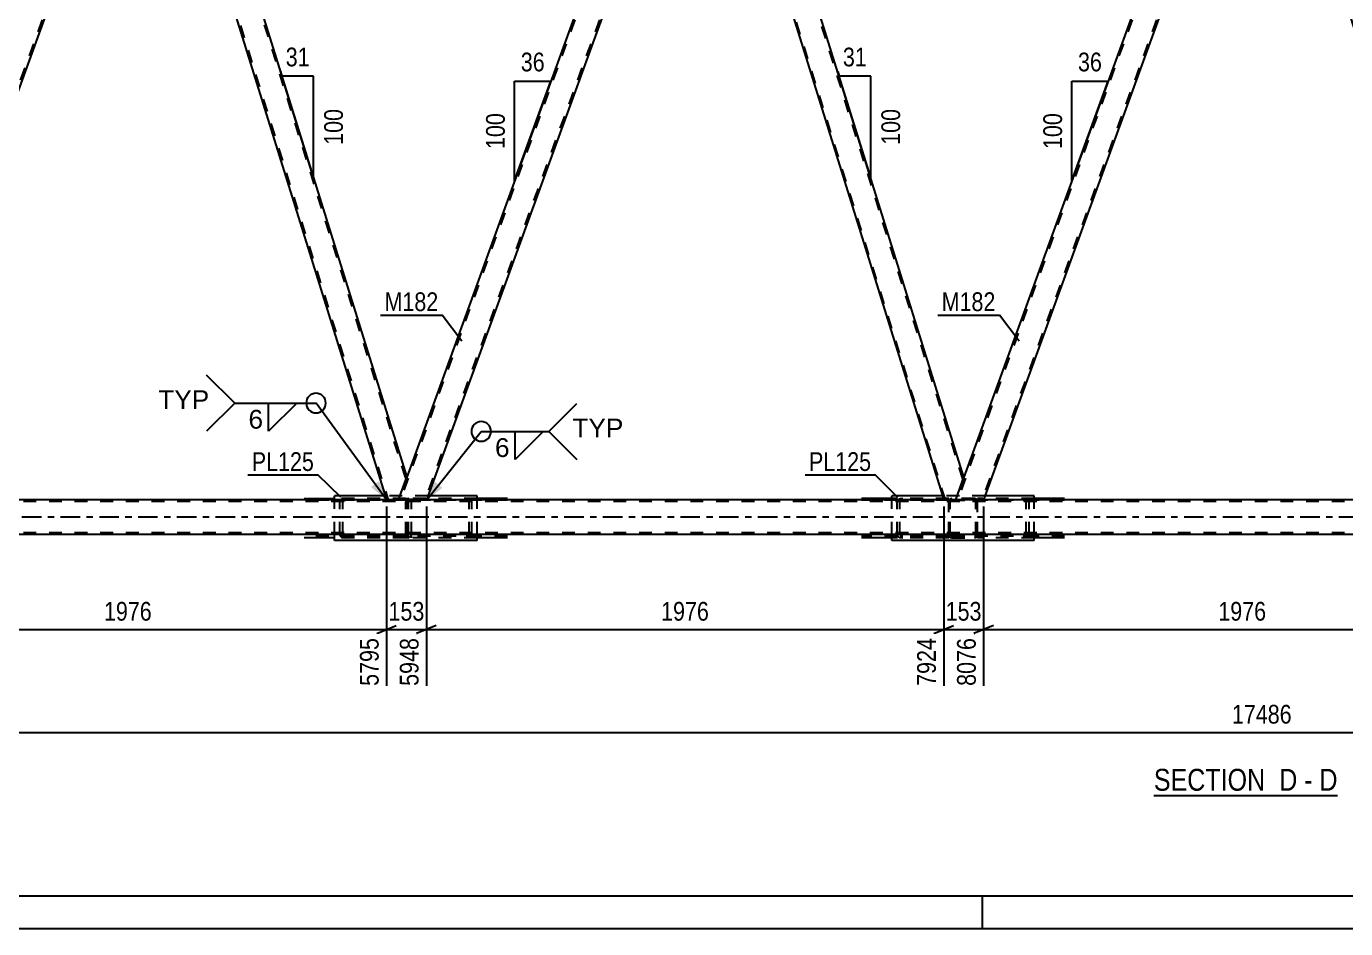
# Model space of a CAD drawing. Header units: millimetres. Extents: x -787 to 402, y -866 to -25.
# Drawn here: x -583.9 to -382.3, y -866.1 to -728.4 of the extents above; entities that cross this region are included whole.
import ezdxf

# ---------------------------------------------------------------- set-up
doc = ezdxf.new("R2010")
doc.units = ezdxf.units.MM
doc.linetypes.add('DXK_LINE_DOT2', pattern=[3.9198, 1.9599, -1.9599])
doc.linetypes.add('DXK_LINE_DOT3', pattern=[5.9187, 2.979, -0.9799, 0.9799, -0.9799])
doc.styles.add('Arial', font='arial.ttf', dxfattribs={"height": 0.2})
doc.styles.add('Arial Narrow', font='ARIALN.TTF', dxfattribs={"height": 0.2})

# ---------------------------------------------------------------- blocks, each defined once
blk = doc.blocks.new('Unknown-569028579-1134')
at = {"color": 5, "linetype": 'Continuous'}
for p, q in [((-781.76, -861.13), (397.24, -861.13)), ((-437.76, -866.13), (-437.76, -861.13)), ((-786.76, -866.13), (402.24, -866.13))]:
    blk.add_line(p, q, dxfattribs=at)
blk = doc.blocks.new('Unknown-569028579-14 - 78201')
at = {"color": 6, "linetype": 'Continuous'}
blk.add_line((-411.59, -845.82), (-383.52, -845.82), dxfattribs=at)
at = {"color": 0, "linetype": 'Continuous'}
for points in [[(-393.48, -845.07), (-393.48, -841.57), (-411.59, -841.57), (-411.59, -845.07)], [(-389.66, -845.07), (-389.66, -841.57), (-392.43, -841.57), (-392.43, -845.07)], [(-387.34, -845.07), (-387.34, -841.57), (-388.61, -841.57), (-388.61, -845.07)], [(-383.52, -845.07), (-383.52, -841.57), (-386.29, -841.57), (-386.29, -845.07)]]:
    blk.add_wipeout(points, dxfattribs=at)
at = {"color": 7, "linetype": 'Continuous', "style": 'Arial Narrow'}
for s, p in [('SECTION ', (-411.59, -845.07)), ('D', (-392.43, -845.07)), ('D', (-386.29, -845.07)), ('-', (-388.61, -845.07))]:
    blk.add_text(s, height=3.34, dxfattribs=at).set_placement(p)
blk = doc.blocks.new('Part-569028579-78296 - 78201')
at = {"color": 2, "linetype": 'Continuous'}
for p, q in [((-443.9, -800.06), (-451.63, -800.06)), ((-451.63, -800.67), (-451.63, -800.06)), ((-429.86, -800.06), (-437.38, -800.06)), ((-429.86, -800.67), (-429.86, -800.06)), ((-451.63, -806.86), (-451.63, -805.95)), ((-429.86, -806.86), (-429.86, -805.95)), ((-429.86, -806.86), (-451.63, -806.86))]:
    blk.add_line(p, q, dxfattribs=at)
at = {"color": 7, "linetype": 'DXK_LINE_DOT2'}
for p, q in [((-437.38, -800.06), (-443.9, -800.06)), ((-451.63, -805.95), (-451.63, -800.67)), ((-429.86, -805.95), (-429.86, -800.67)), ((-451.63, -805.95), (-451.63, -805.92)), ((-429.86, -805.95), (-429.86, -805.92))]:
    blk.add_line(p, q, dxfattribs=at)
blk = doc.blocks.new('Part-569028579-78210 - 78201')
at = {"color": 2, "linetype": 'Continuous'}
for p, q in [((-393.48, -679.45), (-395.03, -683.7)), ((-392.16, -679.45), (-393.48, -679.45)), ((-355.46, -797.2), (-392.16, -679.45)), ((-395.03, -683.7), (-358.57, -800.67)), ((-356.73, -800.67), (-355.46, -797.2))]:
    blk.add_line(p, q, dxfattribs=at)
at = {"color": 7, "linetype": 'DXK_LINE_DOT2'}
for p, q in [((-355.6, -797.58), (-392.42, -679.45)), ((-358.32, -800.67), (-394.89, -683.33)), ((-355.46, -797.2), (-355.73, -797.95)), ((-358.57, -800.67), (-356.73, -800.67))]:
    blk.add_line(p, q, dxfattribs=at)
blk = doc.blocks.new('Part-569028579-78211 - 78201')
at = {"color": 7, "linetype": 'DXK_LINE_DOT2'}
for p, q in [((-397.48, -679.45), (-441.6, -800.67)), ((-393.74, -679.45), (-437.86, -800.67)), ((-393.48, -679.45), (-395.03, -683.7)), ((-440.6, -797.2), (-441.86, -800.67)), ((-437.6, -800.67), (-441.86, -800.67))]:
    blk.add_line(p, q, dxfattribs=at)
at = {"color": 2, "linetype": 'Continuous'}
for p, q in [((-397.74, -679.45), (-440.6, -797.2)), ((-397.74, -679.45), (-393.48, -679.45)), ((-395.03, -683.7), (-437.6, -800.67))]:
    blk.add_line(p, q, dxfattribs=at)
blk = doc.blocks.new('Part-569028579-78212 - 78201')
at = {"color": 2, "linetype": 'Continuous'}
for p, q in [((-478.62, -679.45), (-480.16, -683.7)), ((-477.3, -679.45), (-478.62, -679.45)), ((-440.6, -797.2), (-477.3, -679.45)), ((-480.16, -683.7), (-443.7, -800.67)), ((-441.86, -800.67), (-440.6, -797.2))]:
    blk.add_line(p, q, dxfattribs=at)
at = {"color": 7, "linetype": 'DXK_LINE_DOT2'}
for p, q in [((-440.73, -797.58), (-477.55, -679.45)), ((-443.45, -800.67), (-480.03, -683.33)), ((-440.6, -797.2), (-440.87, -797.95)), ((-443.7, -800.67), (-441.86, -800.67))]:
    blk.add_line(p, q, dxfattribs=at)
blk = doc.blocks.new('Part-569028579-78213 - 78201')
at = {"color": 7, "linetype": 'DXK_LINE_DOT2'}
for p, q in [((-482.62, -679.45), (-526.74, -800.67)), ((-478.87, -679.45), (-522.99, -800.67)), ((-478.62, -679.45), (-480.16, -683.7)), ((-525.73, -797.2), (-526.99, -800.67)), ((-522.74, -800.67), (-526.99, -800.67))]:
    blk.add_line(p, q, dxfattribs=at)
at = {"color": 2, "linetype": 'Continuous'}
for p, q in [((-482.87, -679.45), (-525.73, -797.2)), ((-482.87, -679.45), (-478.62, -679.45)), ((-480.16, -683.7), (-522.74, -800.67))]:
    blk.add_line(p, q, dxfattribs=at)
blk = doc.blocks.new('Part-569028579-78214 - 78201')
at = {"color": 2, "linetype": 'Continuous'}
for p, q in [((-563.75, -679.45), (-565.3, -683.7)), ((-562.43, -679.45), (-563.75, -679.45)), ((-562.43, -679.45), (-525.73, -797.2)), ((-565.3, -683.7), (-528.84, -800.67)), ((-526.99, -800.67), (-525.73, -797.2))]:
    blk.add_line(p, q, dxfattribs=at)
at = {"color": 7, "linetype": 'DXK_LINE_DOT2'}
for p, q in [((-562.68, -679.45), (-525.87, -797.58)), ((-565.16, -683.33), (-528.59, -800.67)), ((-525.73, -797.2), (-526, -797.95)), ((-528.84, -800.67), (-526.99, -800.67))]:
    blk.add_line(p, q, dxfattribs=at)
blk = doc.blocks.new('Part-569028579-78215 - 78201')
at = {"color": 7, "linetype": 'DXK_LINE_DOT2'}
for p, q in [((-567.75, -679.45), (-611.87, -800.67)), ((-564.01, -679.45), (-608.13, -800.67)), ((-563.75, -679.45), (-565.3, -683.7)), ((-610.87, -797.2), (-612.13, -800.67)), ((-607.87, -800.67), (-612.13, -800.67))]:
    blk.add_line(p, q, dxfattribs=at)
at = {"color": 2, "linetype": 'Continuous'}
for p, q in [((-568.01, -679.45), (-610.87, -797.2)), ((-568.01, -679.45), (-563.75, -679.45)), ((-565.3, -683.7), (-607.87, -800.67))]:
    blk.add_line(p, q, dxfattribs=at)
blk = doc.blocks.new('Part-569028579-78295 - 78201')
at = {"color": 2, "linetype": 'Continuous'}
for p, q in [((-529.03, -800.06), (-536.76, -800.06)), ((-536.76, -800.67), (-536.76, -800.06)), ((-515, -800.06), (-522.51, -800.06)), ((-515, -800.67), (-515, -800.06)), ((-536.76, -806.86), (-536.76, -805.95)), ((-515, -806.86), (-515, -805.95)), ((-515, -806.86), (-536.76, -806.86))]:
    blk.add_line(p, q, dxfattribs=at)
at = {"color": 7, "linetype": 'DXK_LINE_DOT2'}
for p, q in [((-522.51, -800.06), (-529.03, -800.06)), ((-536.76, -805.95), (-536.76, -800.67)), ((-515, -805.95), (-515, -800.67)), ((-536.76, -805.95), (-536.76, -805.92)), ((-515, -805.95), (-515, -805.92))]:
    blk.add_line(p, q, dxfattribs=at)
blk = doc.blocks.new('Part-569028579-78234 - 78201')
at = {"color": 7, "linetype": 'DXK_LINE_DOT2'}
for p, q in [((-438.53, -806.46), (-438.53, -800.46)), ((-429.86, -800.46), (-438.53, -800.46)), ((-425.22, -800.7), (-438.53, -800.7)), ((-431.2, -800.49), (-431.54, -800.46)), ((-431.54, -800.7), (-431.37, -800.71)), ((-431.13, -800.84), (-431.1, -800.94)), ((-431.1, -805.98), (-431.1, -800.94)), ((-430.66, -800.94), (-430.73, -800.75)), ((-430.66, -805.98), (-430.66, -800.94)), ((-425.22, -806.22), (-438.53, -806.22)), ((-431.37, -806.2), (-431.54, -806.22)), ((-431.1, -805.98), (-431.13, -806.07)), ((-430.73, -806.16), (-430.66, -805.98)), ((-429.86, -806.46), (-438.53, -806.46)), ((-431.54, -806.46), (-431.2, -806.42))]:
    blk.add_line(p, q, dxfattribs=at)
at = {"color": 2, "linetype": 'Continuous'}
for p, q in [((-425.22, -800.46), (-429.86, -800.46)), ((-425.22, -806.46), (-429.86, -806.46))]:
    blk.add_line(p, q, dxfattribs=at)
at = {"color": 7, "linetype": 'DXK_LINE_DOT2'}
for centre, radius, start, end in [((-431.44, -801.12), 0.409, 41.9362, 80.4818), ((-431.34, -801.3), 0.817, 41.9362, 80.4818), ((-431.44, -805.79), 0.409, 279.5182, 318.0638), ((-431.34, -805.61), 0.817, 279.5182, 318.0638)]:
    blk.add_arc(centre, radius, start, end, dxfattribs=at)
blk = doc.blocks.new('Part-569028579-78236 - 78201')
at = {"color": 7, "linetype": 'DXK_LINE_DOT2'}
for p, q in [((-525.84, -800.75), (-525.88, -800.94)), ((-525.88, -805.98), (-525.88, -800.94)), ((-525.75, -800.6), (-525.84, -800.75)), ((-525.61, -800.49), (-525.75, -800.6)), ((-525.66, -800.94), (-525.64, -800.84)), ((-525.66, -805.98), (-525.66, -800.94)), ((-525.64, -800.84), (-525.6, -800.77)), ((-525.44, -800.46), (-525.61, -800.49)), ((-525.6, -800.77), (-525.52, -800.71)), ((-525.52, -800.71), (-525.44, -800.7)), ((-515, -800.46), (-525.44, -800.46)), ((-510.36, -800.7), (-525.44, -800.7)), ((-525.04, -800.7), (-525.04, -800.46)), ((-516.34, -800.49), (-516.67, -800.46)), ((-516.67, -800.7), (-516.5, -800.71)), ((-516.27, -800.84), (-516.23, -800.94)), ((-516.23, -805.98), (-516.23, -800.94)), ((-515.8, -800.94), (-515.86, -800.75)), ((-515.8, -805.98), (-515.8, -800.94)), ((-525.88, -805.98), (-525.84, -806.16)), ((-525.84, -806.16), (-525.75, -806.31)), ((-525.64, -806.07), (-525.66, -805.98)), ((-525.6, -806.14), (-525.64, -806.07)), ((-525.52, -806.2), (-525.6, -806.14)), ((-525.44, -806.22), (-525.52, -806.2)), ((-510.36, -806.22), (-525.44, -806.22)), ((-525.04, -806.46), (-525.04, -806.22)), ((-516.5, -806.2), (-516.67, -806.22)), ((-516.23, -805.98), (-516.27, -806.07)), ((-515.86, -806.16), (-515.8, -805.98)), ((-525.75, -806.31), (-525.61, -806.42)), ((-525.61, -806.42), (-525.44, -806.46)), ((-515, -806.46), (-525.44, -806.46)), ((-516.67, -806.46), (-516.34, -806.42))]:
    blk.add_line(p, q, dxfattribs=at)
at = {"color": 2, "linetype": 'Continuous'}
for p, q in [((-510.36, -800.46), (-515, -800.46)), ((-510.36, -806.46), (-515, -806.46))]:
    blk.add_line(p, q, dxfattribs=at)
at = {"color": 7, "linetype": 'DXK_LINE_DOT2'}
for centre, radius, start, end in [((-516.57, -801.12), 0.409, 41.9362, 80.4818), ((-516.47, -801.3), 0.817, 41.9362, 80.4818), ((-516.57, -805.79), 0.409, 279.5182, 318.0638), ((-516.47, -805.61), 0.817, 279.5182, 318.0638)]:
    blk.add_arc(centre, radius, start, end, dxfattribs=at)
blk = doc.blocks.new('Part-569028579-78237 - 78201')
at = {"color": 2, "linetype": 'Continuous'}
for p, q in [((-451.63, -800.46), (-456.26, -800.46)), ((-451.63, -806.46), (-456.26, -806.46))]:
    blk.add_line(p, q, dxfattribs=at)
at = {"color": 7, "linetype": 'DXK_LINE_DOT2'}
for p, q in [((-442.93, -800.7), (-456.26, -800.7)), ((-442.93, -800.46), (-451.63, -800.46)), ((-450.76, -800.75), (-450.83, -800.94)), ((-450.83, -805.98), (-450.83, -800.94)), ((-450.39, -800.94), (-450.36, -800.84)), ((-450.39, -805.98), (-450.39, -800.94)), ((-449.95, -800.46), (-450.29, -800.49)), ((-450.12, -800.71), (-449.95, -800.7)), ((-442.93, -806.46), (-442.93, -800.46)), ((-442.93, -806.22), (-456.26, -806.22)), ((-450.83, -805.98), (-450.76, -806.16)), ((-450.36, -806.07), (-450.39, -805.98)), ((-449.95, -806.22), (-450.12, -806.2)), ((-442.93, -806.46), (-451.63, -806.46)), ((-450.29, -806.42), (-449.95, -806.46))]:
    blk.add_line(p, q, dxfattribs=at)
for centre, radius, start, end in [((-450.15, -801.3), 0.817, 99.5182, 138.0638), ((-450.05, -801.12), 0.409, 99.5182, 138.0638), ((-450.15, -805.61), 0.817, 221.9362, 260.4818), ((-450.05, -805.79), 0.409, 221.9362, 260.4818)]:
    blk.add_arc(centre, radius, start, end, dxfattribs=at)
blk = doc.blocks.new('Part-569028579-78239 - 78201')
at = {"color": 2, "linetype": 'Continuous'}
for p, q in [((-541.4, -800.46), (-536.76, -800.46)), ((-536.76, -806.46), (-541.4, -806.46))]:
    blk.add_line(p, q, dxfattribs=at)
at = {"color": 7, "linetype": 'DXK_LINE_DOT2'}
for p, q in [((-525.91, -800.7), (-541.4, -800.7)), ((-525.91, -800.46), (-536.76, -800.46)), ((-535.89, -800.75), (-535.96, -800.94)), ((-535.96, -805.98), (-535.96, -800.94)), ((-535.52, -800.94), (-535.49, -800.84)), ((-535.52, -805.98), (-535.52, -800.94)), ((-535.09, -800.46), (-535.42, -800.49)), ((-535.25, -800.71), (-535.09, -800.7)), ((-525.58, -800.49), (-525.91, -800.46)), ((-525.91, -800.7), (-525.75, -800.71)), ((-525.51, -800.84), (-525.48, -800.94)), ((-525.48, -805.98), (-525.48, -800.94)), ((-525.04, -800.94), (-525.11, -800.75)), ((-525.04, -805.98), (-525.04, -800.94)), ((-525.91, -806.22), (-541.4, -806.22)), ((-535.96, -805.98), (-535.89, -806.16)), ((-535.49, -806.07), (-535.52, -805.98)), ((-535.09, -806.22), (-535.25, -806.2)), ((-525.75, -806.2), (-525.91, -806.22)), ((-525.48, -805.98), (-525.51, -806.07)), ((-525.11, -806.16), (-525.04, -805.98)), ((-525.91, -806.46), (-536.76, -806.46)), ((-535.42, -806.42), (-535.09, -806.46)), ((-525.91, -806.46), (-525.58, -806.42))]:
    blk.add_line(p, q, dxfattribs=at)
for centre, radius, start, end in [((-535.29, -801.3), 0.817, 99.5182, 138.0638), ((-535.19, -801.12), 0.409, 99.5182, 138.0638), ((-525.82, -801.12), 0.409, 41.9362, 80.4818), ((-525.72, -801.3), 0.817, 41.9362, 80.4818), ((-535.29, -805.61), 0.817, 221.9362, 260.4818), ((-535.19, -805.79), 0.409, 221.9362, 260.4818), ((-525.82, -805.79), 0.409, 279.5182, 318.0638), ((-525.72, -805.61), 0.817, 279.5182, 318.0638)]:
    blk.add_arc(centre, radius, start, end, dxfattribs=at)
blk = doc.blocks.new('Part-569028579-78243 - 78201')
at = {"color": 7, "linetype": 'DXK_LINE_DOT2'}
for p, q in [((-442.9, -800.76), (-442.93, -800.94)), ((-442.93, -805.98), (-442.93, -800.94)), ((-442.69, -800.94), (-442.67, -800.85)), ((-442.69, -805.98), (-442.69, -800.94)), ((-442.67, -800.85), (-442.62, -800.77)), ((-442.45, -800.46), (-442.64, -800.5)), ((-442.62, -800.77), (-442.54, -800.72)), ((-442.54, -800.72), (-442.45, -800.7)), ((-439.01, -800.46), (-442.45, -800.46)), ((-442.45, -800.7), (-439.01, -800.7)), ((-438.83, -800.5), (-439.01, -800.46)), ((-439.01, -800.7), (-438.92, -800.72)), ((-438.92, -800.72), (-438.84, -800.77)), ((-438.84, -800.77), (-438.79, -800.85)), ((-438.79, -800.85), (-438.77, -800.94)), ((-438.77, -805.98), (-438.77, -800.94)), ((-438.53, -800.94), (-438.57, -800.76)), ((-438.53, -805.98), (-438.53, -800.94)), ((-442.93, -805.98), (-442.9, -806.16)), ((-442.67, -806.07), (-442.69, -805.98)), ((-442.62, -806.15), (-442.67, -806.07)), ((-442.54, -806.2), (-442.62, -806.15)), ((-442.45, -806.22), (-442.54, -806.2)), ((-442.45, -806.22), (-439.01, -806.22)), ((-438.92, -806.2), (-439.01, -806.22)), ((-438.84, -806.15), (-438.92, -806.2)), ((-438.79, -806.07), (-438.84, -806.15)), ((-438.77, -805.98), (-438.79, -806.07)), ((-438.57, -806.16), (-438.53, -805.98)), ((-442.64, -806.42), (-442.45, -806.46)), ((-442.45, -806.46), (-439.01, -806.46)), ((-439.01, -806.46), (-438.83, -806.42))]:
    blk.add_line(p, q, dxfattribs=at)
for centre, start, end in [((-442.45, -800.94), 112.5, 157.5), ((-439.01, -800.94), 22.5, 67.5), ((-442.45, -805.98), 202.5, 247.5), ((-439.01, -805.98), 292.5, 337.5)]:
    blk.add_arc(centre, 0.48, start, end, dxfattribs=at)
blk = doc.blocks.new('Part-569028579-78256 - 78201')
at = {"color": 2, "linetype": 'Continuous'}
for p, q in [((-108.07, -800.67), (-717.21, -800.67)), ((-108.07, -805.95), (-717.21, -805.95))]:
    blk.add_line(p, q, dxfattribs=at)
at = {"color": 7, "linetype": 'DXK_LINE_DOT2'}
for p, q in [((-108.07, -800.91), (-717.21, -800.91)), ((-108.07, -805.71), (-717.21, -805.71))]:
    blk.add_line(p, q, dxfattribs=at)
at = {"color": 7, "linetype": 'DXK_LINE_DOT3'}
blk.add_line((-108.07, -803.31), (-717.21, -803.31), dxfattribs=at)
blk = doc.blocks.new('AngleDimension-569028579-79801 - 78201')
at = {"color": 7, "linetype": 'Continuous'}
for p, q in [((-545.04, -735.26), (-544.82, -735.96)), ((-540, -735.96), (-544.82, -735.96)), ((-540, -751.43), (-544.82, -735.96)), ((-540, -751.43), (-540, -735.96))]:
    blk.add_line(p, q, dxfattribs=at)
at = {"color": 0}
for points in [[(-539.98, -735.06), (-539.98, -730.86), (-544.84, -730.86), (-544.84, -735.06)], [(-534.9, -740.35), (-539.1, -740.35), (-539.1, -747.04), (-534.9, -747.04)]]:
    blk.add_wipeout(points, dxfattribs=at)
at = {"color": 3, "style": 'Arial Narrow'}
blk.add_text('31', height=2.863, dxfattribs=at).set_placement((-544.24, -734.46))
blk.add_text('100', height=2.863, rotation=90.0002, dxfattribs=at).set_placement((-535.5, -746.44))
blk = doc.blocks.new('StraightDimension-569028579-80392 - 78201')
at = {"color": 7, "linetype": 'Continuous'}
for p, q in [((-443.7, -801.67), (-443.7, -829.06)), ((-437.6, -801.67), (-437.6, -829.06)), ((-445.2, -821.05), (-442.2, -819.85)), ((-436.1, -819.85), (-439.1, -821.05)), ((-443.7, -820.45), (-437.6, -820.45))]:
    blk.add_line(p, q, dxfattribs=at)
at = {"color": 0}
blk.add_wipeout([(-437.31, -819.7), (-437.31, -815.5), (-444, -815.5), (-444, -819.7)], dxfattribs=at)
at = {"color": 0, "linetype": 'Continuous'}
blk.add_wipeout([(-438.2, -821.15), (-442.4, -821.15), (-442.4, -829.66), (-438.2, -829.66)], dxfattribs=at)
at = {"color": 3, "style": 'Arial Narrow'}
blk.add_text('153', height=2.863, dxfattribs=at).set_placement((-443.4, -819.1))
at = {"color": 3, "linetype": 'Continuous', "style": 'Arial Narrow'}
blk.add_text('8076', height=2.863, rotation=90.0002, dxfattribs=at).set_placement((-438.8, -829.06))
blk = doc.blocks.new('AngleDimension-569028579-79827 - 78201')
at = {"color": 7, "linetype": 'Continuous'}
for p, q in [((-509.26, -736.72), (-503.72, -736.72)), ((-509.26, -751.95), (-503.72, -736.72)), ((-509.26, -751.95), (-509.26, -736.72)), ((-503.71, -736.71), (-503.72, -736.72))]:
    blk.add_line(p, q, dxfattribs=at)
at = {"color": 0}
for points in [[(-504.06, -735.82), (-504.06, -731.62), (-508.92, -731.62), (-508.92, -735.82)], [(-510.16, -740.99), (-514.36, -740.99), (-514.36, -747.68), (-510.16, -747.68)]]:
    blk.add_wipeout(points, dxfattribs=at)
at = {"color": 3, "style": 'Arial Narrow'}
blk.add_text('36', height=2.863, dxfattribs=at).set_placement((-508.32, -735.22))
blk.add_text('100', height=2.863, rotation=90.0002, dxfattribs=at).set_placement((-510.76, -747.08))
blk = doc.blocks.new('StraightDimension-569028579-79010 - 78201')
at = {"color": 7, "linetype": 'Continuous'}
blk.add_line((-726.47, -836.17), (-63.71, -836.17), dxfattribs=at)
at = {"color": 0}
blk.add_wipeout([(-389.92, -835.42), (-389.92, -831.22), (-400.26, -831.22), (-400.26, -835.42)], dxfattribs=at)
at = {"color": 3, "style": 'Arial Narrow'}
blk.add_text('17486', height=2.863, dxfattribs=at).set_placement((-399.66, -834.82))
blk = doc.blocks.new('StraightDimension-569028579-80394 - 78201')
at = {"color": 7, "linetype": 'Continuous'}
for p, q in [((-528.84, -801.67), (-528.84, -829.06)), ((-522.74, -801.67), (-522.74, -829.06)), ((-530.34, -821.05), (-527.34, -819.85)), ((-521.24, -819.85), (-524.24, -821.05)), ((-528.84, -820.45), (-522.74, -820.45))]:
    blk.add_line(p, q, dxfattribs=at)
at = {"color": 0}
blk.add_wipeout([(-522.45, -819.7), (-522.45, -815.5), (-529.13, -815.5), (-529.13, -819.7)], dxfattribs=at)
at = {"color": 0, "linetype": 'Continuous'}
blk.add_wipeout([(-523.34, -821.15), (-527.54, -821.15), (-527.54, -829.66), (-523.34, -829.66)], dxfattribs=at)
at = {"color": 3, "style": 'Arial Narrow'}
blk.add_text('153', height=2.863, dxfattribs=at).set_placement((-528.53, -819.1))
at = {"color": 3, "linetype": 'Continuous', "style": 'Arial Narrow'}
blk.add_text('5948', height=2.863, rotation=90.0002, dxfattribs=at).set_placement((-523.94, -829.06))
blk = doc.blocks.new('AngleDimension-569028579-79829 - 78201')
at = {"color": 7, "linetype": 'Continuous'}
for p, q in [((-459.9, -735.26), (-459.69, -735.96)), ((-454.86, -735.96), (-459.69, -735.96)), ((-454.86, -751.43), (-459.69, -735.96)), ((-454.86, -751.43), (-454.86, -735.96))]:
    blk.add_line(p, q, dxfattribs=at)
at = {"color": 0}
for points in [[(-454.85, -735.06), (-454.85, -730.86), (-459.7, -730.86), (-459.7, -735.06)], [(-449.76, -740.35), (-453.96, -740.35), (-453.96, -747.04), (-449.76, -747.04)]]:
    blk.add_wipeout(points, dxfattribs=at)
at = {"color": 3, "style": 'Arial Narrow'}
blk.add_text('31', height=2.863, dxfattribs=at).set_placement((-459.1, -734.46))
blk.add_text('100', height=2.863, rotation=90.0002, dxfattribs=at).set_placement((-450.36, -746.44))
blk = doc.blocks.new('AngleDimension-569028579-79855 - 78201')
at = {"color": 7, "linetype": 'Continuous'}
for p, q in [((-424.12, -736.72), (-418.58, -736.72)), ((-424.12, -751.95), (-418.58, -736.72)), ((-424.12, -751.95), (-424.12, -736.72)), ((-418.58, -736.71), (-418.58, -736.72))]:
    blk.add_line(p, q, dxfattribs=at)
at = {"color": 0}
for points in [[(-418.93, -735.82), (-418.93, -731.62), (-423.78, -731.62), (-423.78, -735.82)], [(-425.02, -740.99), (-429.22, -740.99), (-429.22, -747.68), (-425.02, -747.68)]]:
    blk.add_wipeout(points, dxfattribs=at)
at = {"color": 3, "style": 'Arial Narrow'}
blk.add_text('36', height=2.863, dxfattribs=at).set_placement((-423.18, -735.22))
blk.add_text('100', height=2.863, rotation=90.0002, dxfattribs=at).set_placement((-425.62, -747.08))
blk = doc.blocks.new('StraightDimension-569028579-80391 - 78201')
at = {"color": 7, "linetype": 'Continuous'}
for p, q in [((-437.6, -801.67), (-437.6, -829.06)), ((-358.57, -801.67), (-358.57, -830.89)), ((-436.1, -819.85), (-439.1, -821.05)), ((-360.07, -821.05), (-357.07, -819.85)), ((-437.6, -820.45), (-358.57, -820.45))]:
    blk.add_line(p, q, dxfattribs=at)
at = {"color": 0}
blk.add_wipeout([(-393.83, -819.7), (-393.83, -815.5), (-402.34, -815.5), (-402.34, -819.7)], dxfattribs=at)
at = {"color": 0, "linetype": 'Continuous'}
blk.add_wipeout([(-359.17, -821.15), (-363.37, -821.15), (-363.37, -831.49), (-359.17, -831.49)], dxfattribs=at)
at = {"color": 3, "style": 'Arial Narrow'}
blk.add_text('1976', height=2.863, dxfattribs=at).set_placement((-401.74, -819.1))
at = {"color": 3, "linetype": 'Continuous', "style": 'Arial Narrow'}
blk.add_text('10052', height=2.863, rotation=90.0002, dxfattribs=at).set_placement((-359.77, -830.89))
blk = doc.blocks.new('StraightDimension-569028579-80393 - 78201')
at = {"color": 7, "linetype": 'Continuous'}
for p, q in [((-522.74, -801.67), (-522.74, -829.06)), ((-443.7, -801.67), (-443.7, -829.06)), ((-521.24, -819.85), (-524.24, -821.05)), ((-445.2, -821.05), (-442.2, -819.85)), ((-522.74, -820.45), (-443.7, -820.45))]:
    blk.add_line(p, q, dxfattribs=at)
at = {"color": 0}
blk.add_wipeout([(-478.96, -819.7), (-478.96, -815.5), (-487.48, -815.5), (-487.48, -819.7)], dxfattribs=at)
at = {"color": 0, "linetype": 'Continuous'}
blk.add_wipeout([(-444.3, -821.15), (-448.5, -821.15), (-448.5, -829.66), (-444.3, -829.66)], dxfattribs=at)
at = {"color": 3, "style": 'Arial Narrow'}
blk.add_text('1976', height=2.863, dxfattribs=at).set_placement((-486.88, -819.1))
at = {"color": 3, "linetype": 'Continuous', "style": 'Arial Narrow'}
blk.add_text('7924', height=2.863, rotation=90.0002, dxfattribs=at).set_placement((-444.9, -829.06))
blk = doc.blocks.new('StraightDimension-569028579-80395 - 78201')
at = {"color": 7, "linetype": 'Continuous'}
for p, q in [((-607.87, -801.67), (-607.87, -829.06)), ((-528.84, -801.67), (-528.84, -829.06)), ((-606.37, -819.85), (-609.37, -821.05)), ((-530.34, -821.05), (-527.34, -819.85)), ((-607.87, -820.45), (-528.84, -820.45))]:
    blk.add_line(p, q, dxfattribs=at)
at = {"color": 0}
blk.add_wipeout([(-564.1, -819.7), (-564.1, -815.5), (-572.61, -815.5), (-572.61, -819.7)], dxfattribs=at)
at = {"color": 0, "linetype": 'Continuous'}
blk.add_wipeout([(-529.44, -821.15), (-533.64, -821.15), (-533.64, -829.66), (-529.44, -829.66)], dxfattribs=at)
at = {"color": 3, "style": 'Arial Narrow'}
blk.add_text('1976', height=2.863, dxfattribs=at).set_placement((-572.01, -819.1))
at = {"color": 3, "linetype": 'Continuous', "style": 'Arial Narrow'}
blk.add_text('5795', height=2.863, rotation=90.0002, dxfattribs=at).set_placement((-530.04, -829.06))
blk = doc.blocks.new('Mark-569028579-79194 - 78201')
at = {"color": 0}
blk.add_wipeout([(-520.92, -771.83), (-520.92, -768.83), (-529.14, -768.83), (-529.14, -771.83)], dxfattribs=at)
blk.add_wipeout([(-520.92, -771.83), (-520.92, -768.83), (-529.14, -768.83), (-529.14, -771.83)], dxfattribs=at)
at = {"color": 30, "linetype": 'Continuous'}
for p in [(-529.74, -772.43), (-517.31, -776.42)]:
    blk.add_line(p, (-520.32, -772.43), dxfattribs=at)
at = {"color": 3, "style": 'Arial Narrow'}
blk.add_text('M182', height=2.863, dxfattribs=at).set_placement((-529.14, -771.83))
blk = doc.blocks.new('WeldMark-569028579-90302 - 78201')
at = {"linetype": 'Continuous'}
blk.add_hatch(color=30, dxfattribs=at).paths.add_polyline_path([(-520.29, -798.82), (-522.74, -800.7), (-521.46, -797.88)])
at = {"color": 3, "linetype": 'Continuous'}
for q in [(-499.75, -785.92), (-499.75, -794.49)]:
    blk.add_line((-504.03, -790.21), q, dxfattribs=at)
at = {"color": 30, "linetype": 'Continuous'}
blk.add_line((-522.74, -800.7), (-514.36, -790.21), dxfattribs=at)
at = {"color": 3, "linetype": 'Continuous'}
blk.add_arc((-514.36, -790.21), 1.5, 90, 270, dxfattribs=at)
at = {"color": 0}
blk.add_wipeout([(-509.83, -794.31), (-509.83, -790.91), (-512.46, -790.91), (-512.46, -794.31)], dxfattribs=at)
at = {"color": 30, "linetype": 'Continuous'}
blk.add_line((-514.36, -790.21), (-504.03, -790.21), dxfattribs=at)
at = {"color": 3, "linetype": 'Continuous'}
for p, q in [((-509.18, -790.21), (-504.89, -790.21)), ((-504.89, -790.21), (-509.18, -794.49)), ((-509.18, -794.49), (-509.18, -790.21))]:
    blk.add_line(p, q, dxfattribs=at)
blk.add_arc((-514.36, -790.21), 1.5, 270, 90, dxfattribs=at)
at = {"color": 3, "style": 'Arial'}
blk.add_text('6', height=2.87, dxfattribs=at).set_placement((-512.26, -794.11))
at = {"color": 0, "linetype": 'Continuous'}
blk.add_wipeout([(-492.66, -791.11), (-492.66, -788.11), (-500.43, -788.11), (-500.43, -791.11)], dxfattribs=at)
blk.add_wipeout([(-492.66, -791.11), (-492.66, -788.11), (-500.43, -788.11), (-500.43, -791.11)], dxfattribs=at)
at = {"color": 3, "linetype": 'Continuous', "style": 'Arial'}
blk.add_text('TYP', height=2.865, dxfattribs=at).set_placement((-500.43, -791.11))
blk = doc.blocks.new('Mark-569028579-79188 - 78201')
at = {"color": 0}
blk.add_wipeout([(-435.78, -771.83), (-435.78, -768.83), (-444.01, -768.83), (-444.01, -771.83)], dxfattribs=at)
blk.add_wipeout([(-435.78, -771.83), (-435.78, -768.83), (-444.01, -768.83), (-444.01, -771.83)], dxfattribs=at)
at = {"color": 30, "linetype": 'Continuous'}
for p in [(-444.61, -772.43), (-432.17, -776.42)]:
    blk.add_line(p, (-435.18, -772.43), dxfattribs=at)
at = {"color": 3, "style": 'Arial Narrow'}
blk.add_text('M182', height=2.863, dxfattribs=at).set_placement((-444.01, -771.83))
blk = doc.blocks.new('Mark-569028579-80020 - 78201')
at = {"color": 0}
blk.add_wipeout([(-539.91, -796.24), (-539.91, -793.24), (-549.42, -793.24), (-549.42, -796.24)], dxfattribs=at)
blk.add_wipeout([(-539.91, -796.24), (-539.91, -793.24), (-549.42, -793.24), (-549.42, -796.24)], dxfattribs=at)
at = {"color": 30, "linetype": 'Continuous'}
for p in [(-550.02, -796.84), (-535.81, -800.23)]:
    blk.add_line(p, (-539.31, -796.84), dxfattribs=at)
at = {"color": 3, "style": 'Arial Narrow'}
blk.add_text('PL125', height=2.863, dxfattribs=at).set_placement((-549.42, -796.24))
blk = doc.blocks.new('Mark-569028579-80025 - 78201')
at = {"color": 0}
blk.add_wipeout([(-454.78, -796.24), (-454.78, -793.24), (-464.28, -793.24), (-464.28, -796.24)], dxfattribs=at)
blk.add_wipeout([(-454.78, -796.24), (-454.78, -793.24), (-464.28, -793.24), (-464.28, -796.24)], dxfattribs=at)
at = {"color": 30, "linetype": 'Continuous'}
for p in [(-464.88, -796.84), (-450.71, -800.28)]:
    blk.add_line(p, (-454.18, -796.84), dxfattribs=at)
at = {"color": 3, "style": 'Arial Narrow'}
blk.add_text('PL125', height=2.863, dxfattribs=at).set_placement((-464.28, -796.24))
blk = doc.blocks.new('WeldMark-569028579-90289 - 78201')
at = {"linetype": 'Continuous'}
blk.add_hatch(color=30, dxfattribs=at).paths.add_polyline_path([(-530, -797.81), (-528.84, -800.67), (-531.21, -798.69)])
at = {"color": 3, "linetype": 'Continuous'}
for q in [(-556.32, -781.6), (-556.32, -790.17)]:
    blk.add_line((-552.03, -785.88), q, dxfattribs=at)
at = {"color": 30, "linetype": 'Continuous'}
blk.add_line((-528.84, -800.67), (-539.61, -785.88), dxfattribs=at)
at = {"color": 3, "linetype": 'Continuous'}
for start, end in [(90, 270), (270, 90)]:
    blk.add_arc((-539.61, -785.88), 1.5, start, end, dxfattribs=at)
at = {"color": 0}
blk.add_wipeout([(-547.51, -789.98), (-547.51, -786.58), (-550.13, -786.58), (-550.13, -789.98)], dxfattribs=at)
at = {"color": 30, "linetype": 'Continuous'}
blk.add_line((-552.03, -785.88), (-539.61, -785.88), dxfattribs=at)
at = {"color": 3, "linetype": 'Continuous'}
for p, q in [((-546.85, -785.88), (-542.56, -785.88)), ((-542.56, -785.88), (-546.85, -790.17)), ((-546.85, -790.17), (-546.85, -785.88))]:
    blk.add_line(p, q, dxfattribs=at)
at = {"color": 3, "style": 'Arial'}
blk.add_text('6', height=2.87, dxfattribs=at).set_placement((-549.93, -789.78))
at = {"color": 0, "linetype": 'Continuous'}
blk.add_wipeout([(-555.93, -786.78), (-555.93, -783.78), (-563.71, -783.78), (-563.71, -786.78)], dxfattribs=at)
blk.add_wipeout([(-555.93, -786.78), (-555.93, -783.78), (-563.71, -783.78), (-563.71, -786.78)], dxfattribs=at)
at = {"color": 3, "linetype": 'Continuous', "style": 'Arial'}
blk.add_text('TYP', height=2.865, dxfattribs=at).set_placement((-563.71, -786.78))

msp = doc.modelspace()

# ---------------------------------------------------------------- block references
for name in ['Unknown-569028579-1134', 'Part-569028579-78215 - 78201', 'Part-569028579-78214 - 78201', 'Part-569028579-78213 - 78201', 'Part-569028579-78212 - 78201', 'Part-569028579-78211 - 78201', 'Part-569028579-78210 - 78201', 'Part-569028579-78295 - 78201', 'Part-569028579-78296 - 78201', 'Part-569028579-78256 - 78201', 'Part-569028579-78239 - 78201', 'Part-569028579-78236 - 78201', 'Part-569028579-78237 - 78201', 'Part-569028579-78243 - 78201', 'Part-569028579-78234 - 78201']:
    msp.add_blockref(name, (0, 0))

# ---------------------------------------------------------------- next in the draw order: block references
for name in ['AngleDimension-569028579-79801 - 78201', 'AngleDimension-569028579-79827 - 78201', 'StraightDimension-569028579-80392 - 78201', 'Unknown-569028579-14 - 78201']:
    msp.add_blockref(name, (0, 0))

# ---------------------------------------------------------------- next in the draw order: block references
msp.add_blockref('StraightDimension-569028579-79010 - 78201', (0, 0))

# ---------------------------------------------------------------- next in the draw order: block references
for name in ['AngleDimension-569028579-79829 - 78201', 'AngleDimension-569028579-79855 - 78201', 'Mark-569028579-79194 - 78201', 'Mark-569028579-79188 - 78201', 'Mark-569028579-80020 - 78201', 'Mark-569028579-80025 - 78201', 'StraightDimension-569028579-80394 - 78201', 'StraightDimension-569028579-80391 - 78201']:
    msp.add_blockref(name, (0, 0))

# ---------------------------------------------------------------- next in the draw order: block references
for name in ['StraightDimension-569028579-80395 - 78201', 'StraightDimension-569028579-80393 - 78201']:
    msp.add_blockref(name, (0, 0))

# ---------------------------------------------------------------- next in the draw order: block references
for name in ['WeldMark-569028579-90289 - 78201', 'WeldMark-569028579-90302 - 78201']:
    msp.add_blockref(name, (0, 0))

doc.saveas('drawing.dxf')
